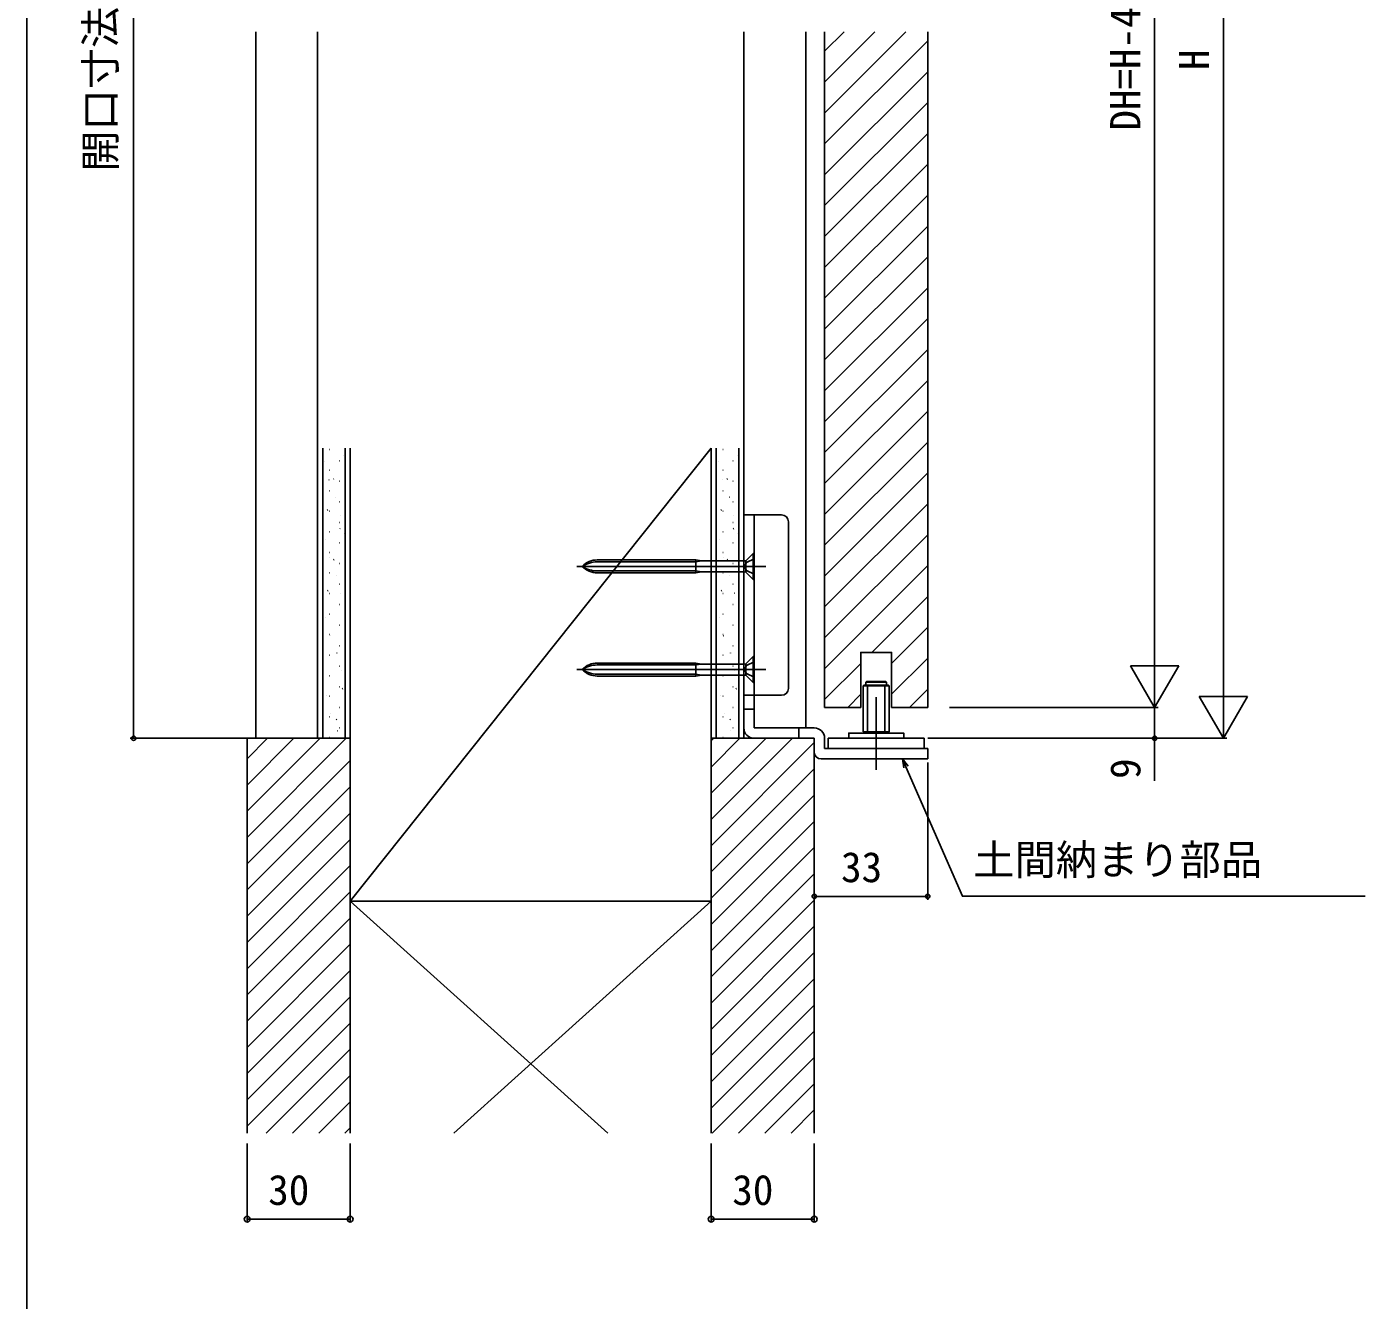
# Model space of a CAD drawing. Units: millimetres, scale not verified. Extents: x -525 to 525, y -783 to 780.
# Drawn here: x -525 to -135.6, y -17.4 to 353.1 of the extents above; entities that cross this region are included whole.
import ezdxf
from ezdxf.enums import TextEntityAlignment as Align

# ---------------------------------------------------------------- set-up
doc = ezdxf.new("R2010")
doc.units = ezdxf.units.MM
doc.header["$LTSCALE"] = 4
for name, color, linetype in [('0-3_YKK_12', 2, 'Continuous'), ('0-4_YKK_13', 4, 'Continuous'), ('0-5_YKK_D', 6, 'Continuous'), ('0-6_YKK_ZWAK', 7, 'Continuous'), ('0-7_YSS_K', 3, 'Continuous')]:
    doc.layers.add(name, color=color, linetype=linetype)
doc.styles.add('ＭＳ ゴシック', font='')
doc.styles.get('ＭＳ ゴシック').set_extended_font_data('MS Gothic')

msp = doc.modelspace()

# ---------------------------------------------------------------- linework, layer by layer
at = {"layer": '0-3_YKK_12'}
for p, q in [((-458.407, 351.619), (-458.407, 146.119)), ((-298.407, 351.619), (-298.407, 149.119)), ((-292.907, 155.121), (-292.907, 351.619)), ((-292.907, 345.977), (-287.266, 351.619)), ((-292.907, 336.997), (-278.285, 351.619)), ((-292.907, 328.017), (-269.305, 351.619)), ((-262.907, 155.121), (-262.907, 351.619)), ((-292.907, 319.036), (-262.907, 349.036)), ((-292.907, 310.056), (-262.907, 340.056)), ((-292.907, 301.076), (-262.907, 331.076)), ((-292.907, 292.096), (-262.907, 322.096)), ((-292.907, 283.115), (-262.907, 313.115)), ((-292.907, 274.135), (-262.907, 304.135)), ((-292.907, 265.155), (-262.907, 295.155)), ((-292.907, 256.174), (-262.907, 286.174)), ((-292.907, 247.194), (-262.907, 277.194)), ((-292.907, 238.214), (-262.907, 268.214)), ((-292.907, 229.234), (-262.907, 259.234)), ((-292.907, 220.253), (-262.907, 250.253)), ((-292.907, 211.273), (-262.907, 241.273)), ((-292.907, 202.293), (-262.907, 232.293)), ((-292.907, 193.313), (-262.907, 223.313)), ((-292.907, 184.332), (-262.907, 214.332)), ((-292.907, 175.352), (-262.907, 205.352)), ((-292.907, 166.372), (-262.907, 196.372)), ((-279.178, 171.121), (-262.907, 187.392)), ((-273.407, 167.911), (-262.907, 178.411)), ((-292.907, 157.392), (-282.407, 167.892)), ((-273.407, 158.931), (-262.907, 169.431)), ((-268.238, 155.121), (-262.907, 160.451)), ((-286.198, 155.121), (-282.407, 158.911)), ((-277.907, 158.044), (-277.907, 137.287)), ((-282.407, 155.121), (-292.907, 155.121)), ((-262.907, 155.121), (-273.407, 155.121)), ((-277.907, 146.32), (-277.907, 136.9))]:
    msp.add_line(p, q, dxfattribs=at)
msp.add_lwpolyline([(-273.407, 155.121), (-273.407, 171.121), (-282.407, 171.121), (-282.407, 155.121)], dxfattribs=at)
at = {"layer": '0-4_YKK_13'}
for p, q in [((-305.407, 211.119), (-316.407, 211.119)), ((-316.407, 149.119), (-316.407, 211.119)), ((-313.407, 211.119), (-313.407, 158.619)), ((-303.407, 209.119), (-303.407, 160.619)), ((-315.611, 197.966), (-313.657, 199.919)), ((-313.407, 199.919), (-313.657, 199.919)), ((-313.657, 192.319), (-313.657, 199.919)), ((-365.006, 196.119), (-309.971, 196.119)), ((-359.027, 198.019), (-330.407, 198.019)), ((-359.027, 197.444), (-330.407, 197.444)), ((-359.027, 194.794), (-330.407, 194.794)), ((-330.407, 194.219), (-330.407, 198.019)), ((-328.807, 194.506), (-330.407, 194.794)), ((-316.176, 197.731), (-328.807, 197.731)), ((-315.624, 197.264), (-316.233, 196.119)), ((-315.624, 194.974), (-316.233, 196.119)), ((-315.845, 197.731), (-315.845, 194.506)), ((-315.624, 197.264), (-313.407, 198.369)), ((-315.624, 194.974), (-313.407, 193.869)), ((-359.027, 194.219), (-330.407, 194.219)), ((-328.807, 194.506), (-330.407, 194.219)), ((-316.176, 194.506), (-328.807, 194.506)), ((-315.611, 194.272), (-313.657, 192.319)), ((-359.027, 168.019), (-330.407, 168.019)), ((-359.027, 167.444), (-330.407, 167.444)), ((-330.407, 164.219), (-330.407, 168.019)), ((-316.176, 167.731), (-328.807, 167.731)), ((-315.845, 167.731), (-315.845, 164.506)), ((-315.624, 167.264), (-313.407, 168.369)), ((-315.611, 167.966), (-313.657, 169.919)), ((-313.407, 169.919), (-313.657, 169.919)), ((-313.657, 162.319), (-313.657, 169.919)), ((-365.006, 166.119), (-309.971, 166.119)), ((-359.027, 164.794), (-330.407, 164.794)), ((-359.027, 164.219), (-330.407, 164.219)), ((-328.807, 164.506), (-330.407, 164.794)), ((-328.807, 164.506), (-330.407, 164.219)), ((-316.176, 164.506), (-328.807, 164.506)), ((-315.624, 167.264), (-316.233, 166.119)), ((-315.624, 164.974), (-316.233, 166.119)), ((-315.624, 164.974), (-313.407, 163.869)), ((-315.611, 164.272), (-313.657, 162.319)), ((-281.657, 161.419), (-281.457, 161.619)), ((-274.357, 161.619), (-281.457, 161.619)), ((-280.907, 162.419), (-280.707, 162.619)), ((-280.907, 162.419), (-280.907, 161.619)), ((-280.907, 162.419), (-274.907, 162.419)), ((-280.707, 162.619), (-275.107, 162.619)), ((-280.407, 161.619), (-280.407, 147.619)), ((-275.407, 161.619), (-275.407, 147.619)), ((-274.907, 162.419), (-275.107, 162.619)), ((-274.907, 162.419), (-274.907, 161.619)), ((-274.157, 161.419), (-274.357, 161.619)), ((-274.157, 161.419), (-274.157, 148.019)), ((-305.407, 158.619), (-316.407, 158.619)), ((-313.407, 149.119), (-313.407, 158.619)), ((-313.407, 154.619), (-316.407, 154.619)), ((-313.407, 149.119), (-295.907, 149.119)), ((-300.407, 149.119), (-300.407, 146.119)), ((-274.157, 148.019), (-281.657, 148.019)), ((-274.357, 147.819), (-274.157, 148.019)), ((-313.407, 146.119), (-295.907, 146.119)), ((-295.907, 146.119), (-295.907, 142.119)), ((-292.907, 146.119), (-292.907, 143.119)), ((-263.907, 146.119), (-291.907, 146.119)), ((-291.907, 146.119), (-291.907, 143.119)), ((-274.357, 147.819), (-281.457, 147.819)), ((-263.907, 146.119), (-263.907, 143.119)), ((-292.907, 143.119), (-262.907, 143.119)), ((-263.907, 143.119), (-291.907, 143.119)), ((-262.907, 143.119), (-262.907, 140.119)), ((-293.907, 140.119), (-262.907, 140.119))]:
    msp.add_line(p, q, dxfattribs=at)
for points in [[(-313.657, 192.319), (-313.407, 192.319), (-313.407, 199.919)], [(-330.407, 197.444), (-328.807, 197.731), (-330.407, 198.019)], [(-330.407, 167.444), (-328.807, 167.731), (-330.407, 168.019)], [(-313.657, 162.319), (-313.407, 162.319), (-313.407, 169.919)], [(-274.157, 161.419), (-281.657, 161.419), (-281.657, 148.019)]]:
    msp.add_lwpolyline(points, dxfattribs=at)
msp.add_lwpolyline([(-285.907, 146.119), (-269.907, 146.119), (-269.907, 147.619), (-285.907, 147.619)], close=True, dxfattribs=at)
for centre, radius, start, end in [((-305.407, 209.119), 2, 0, 90), ((-359.027, 192.019), 6, 90, 136.89533), ((-359.027, 189.54), 7.904, 90, 123.6577), ((-359.027, 200.219), 6, 223.10467, 270), ((-359.027, 202.698), 7.904, 236.3423, 270), ((-316.176, 198.531), 0.8, 270, 315), ((-316.176, 193.706), 0.8, 45, 90), ((-359.027, 162.019), 6, 90, 136.89533), ((-359.027, 159.54), 7.904, 90, 123.6577), ((-316.176, 168.531), 0.8, 270, 315), ((-359.027, 170.219), 6, 223.10467, 270), ((-359.027, 172.698), 7.904, 236.3423, 270), ((-316.176, 163.706), 0.8, 45, 90), ((-305.407, 160.619), 2, 270, 0), ((-313.407, 149.119), 3, 180, 270), ((-295.907, 146.119), 3, 360, 90), ((-293.907, 142.119), 2, 180, 270)]:
    msp.add_arc(centre, radius, start, end, dxfattribs=at)
at = {"layer": '0-5_YKK_D'}
for p, q in [((-493.907, 546.124), (-493.907, 146.119)), ((-196.907, 537.119), (-196.907, 169.121)), ((-176.907, 532.119), (-176.907, 160.119)), ((-196.907, 155.121), (-196.907, 179.369)), ((-176.907, 146.119), (-176.907, 170.368)), ((-196.907, 155.121), (-203.907, 167.245)), ((-189.907, 167.245), (-203.907, 167.245)), ((-196.907, 155.121), (-189.907, 167.245)), ((-176.907, 146.119), (-183.907, 158.243)), ((-169.907, 158.243), (-183.907, 158.243)), ((-176.907, 146.119), (-169.907, 158.243)), ((-256.549, 155.121), (-195.907, 155.121)), ((-256.549, 155.121), (-195.907, 155.121)), ((-455.907, 146.119), (-494.907, 146.119)), ((-262.907, 146.119), (-175.907, 146.119)), ((-262.907, 146.119), (-195.907, 146.119)), ((-262.907, 139.119), (-262.907, 99.119)), ((-295.907, 118.667), (-295.907, 99.119)), ((-295.907, 100.119), (-262.907, 100.119)), ((-460.907, 28.215), (-460.907, 5.215)), ((-430.907, 28.215), (-430.907, 5.215)), ((-325.907, 28.215), (-325.907, 5.215)), ((-295.907, 28.215), (-295.907, 5.215)), ((-430.907, 6.215), (-460.907, 6.215)), ((-325.907, 6.215), (-295.907, 6.215))]:
    msp.add_line(p, q, dxfattribs=at)
for points in [[(-196.907, 155.121), (-196.907, 146.119), (-196.907, 133.751)], [(-269.874, 137.508), (-270.268, 140.119), (-268.621, 138.055)], [(-270.268, 140.119), (-269.247, 137.782), (-252.826, 100.183), (-135.639, 100.183)]]:
    msp.add_lwpolyline(points, dxfattribs=at)
for centre, radius in [((-493.907, 146.119), 0.637), ((-196.907, 146.119), 0.637), ((-295.907, 100.119), 0.637), ((-262.907, 100.119), 0.637), ((-460.907, 6.215), 0.85), ((-430.907, 6.215), 0.85), ((-325.907, 6.215), 0.85), ((-295.907, 6.215), 0.85)]:
    msp.add_circle(centre, radius, dxfattribs=at)
at = {"layer": '0-6_YKK_ZWAK'}
msp.add_line((-525, 746.6), (-525, -783.4), dxfattribs=at)
at = {"layer": '0-7_YSS_K'}
for p, q in [((-440.407, 351.619), (-440.407, 146.119)), ((-316.407, 351.619), (-316.407, 146.119)), ((-440.407, 230.489), (-440.407, 146.119)), ((-438.907, 146.119), (-438.907, 230.489)), ((-436.991, 230.115), (-436.891, 230.115)), ((-432.407, 230.489), (-432.407, 146.119)), ((-430.907, 98.768), (-325.907, 230.489)), ((-325.907, 230.489), (-325.907, 146.119)), ((-324.407, 146.119), (-324.407, 230.489)), ((-322.491, 230.115), (-322.391, 230.115)), ((-317.907, 230.489), (-317.907, 146.119)), ((-438.279, 226.521), (-438.261, 226.528)), ((-434.141, 226.885), (-434.041, 226.885)), ((-432.793, 228.464), (-432.774, 228.471)), ((-323.779, 226.521), (-323.761, 226.528)), ((-319.641, 226.885), (-319.541, 226.885)), ((-318.293, 228.464), (-318.274, 228.471)), ((-436.991, 224.135), (-436.891, 224.135)), ((-322.491, 224.135), (-322.391, 224.135)), ((-437.082, 221.263), (-437.063, 221.27)), ((-436.991, 218.155), (-436.891, 218.155)), ((-435.807, 221.494), (-435.641, 221.605)), ((-434.141, 220.905), (-434.041, 220.905)), ((-322.582, 221.263), (-322.563, 221.27)), ((-322.491, 218.155), (-322.391, 218.155)), ((-321.307, 221.494), (-321.141, 221.605)), ((-319.641, 220.905), (-319.541, 220.905)), ((-435.13, 216.273), (-435.111, 216.279)), ((-434.141, 214.925), (-434.041, 214.925)), ((-320.63, 216.273), (-320.611, 216.279)), ((-319.641, 214.925), (-319.541, 214.925)), ((-437.576, 212.488), (-437.41, 212.598)), ((-436.991, 212.175), (-436.891, 212.175)), ((-433.838, 211.048), (-433.819, 211.055)), ((-323.076, 212.488), (-322.91, 212.598)), ((-322.491, 212.175), (-322.391, 212.175)), ((-319.338, 211.048), (-319.319, 211.055)), ((-434.141, 208.945), (-434.041, 208.945)), ((-433.967, 207.042), (-433.8, 207.152)), ((-319.641, 208.945), (-319.541, 208.945)), ((-319.467, 207.042), (-319.3, 207.152)), ((-438.126, 203.848), (-438.107, 203.855)), ((-436.991, 206.195), (-436.891, 206.195)), ((-434.141, 202.965), (-434.041, 202.965)), ((-432.64, 205.791), (-432.621, 205.797)), ((-323.626, 203.848), (-323.607, 203.855)), ((-322.491, 206.195), (-322.391, 206.195)), ((-319.641, 202.965), (-319.541, 202.965)), ((-318.14, 205.791), (-318.121, 205.797)), ((-436.991, 200.215), (-436.891, 200.215)), ((-436.928, 198.59), (-436.909, 198.597)), ((-322.491, 200.215), (-322.391, 200.215)), ((-322.428, 198.59), (-322.409, 198.597)), ((-435.735, 198.035), (-435.569, 198.146)), ((-434.141, 196.985), (-434.041, 196.985)), ((-321.235, 198.035), (-321.069, 198.146)), ((-319.641, 196.985), (-319.541, 196.985)), ((-436.991, 194.235), (-436.891, 194.235)), ((-434.976, 193.599), (-434.958, 193.606)), ((-434.141, 191.005), (-434.041, 191.005)), ((-322.491, 194.235), (-322.391, 194.235)), ((-320.476, 193.599), (-320.458, 193.606)), ((-319.641, 191.005), (-319.541, 191.005)), ((-437.504, 189.029), (-437.338, 189.139)), ((-436.991, 188.255), (-436.891, 188.255)), ((-433.684, 188.375), (-433.666, 188.382)), ((-323.004, 189.029), (-322.838, 189.139)), ((-322.491, 188.255), (-322.391, 188.255)), ((-319.184, 188.375), (-319.166, 188.382)), ((-434.141, 185.025), (-434.041, 185.025)), ((-432.487, 183.117), (-432.468, 183.124)), ((-319.641, 185.025), (-319.541, 185.025)), ((-317.987, 183.117), (-317.968, 183.124)), ((-437.973, 181.175), (-437.954, 181.181)), ((-436.991, 182.275), (-436.891, 182.275)), ((-323.473, 181.175), (-323.454, 181.181)), ((-322.491, 182.275), (-322.391, 182.275)), ((-436.991, 176.295), (-436.891, 176.295)), ((-436.775, 175.917), (-436.756, 175.923)), ((-434.141, 179.045), (-434.041, 179.045)), ((-322.491, 176.295), (-322.391, 176.295)), ((-322.275, 175.917), (-322.256, 175.923)), ((-319.641, 179.045), (-319.541, 179.045)), ((-434.141, 173.065), (-434.041, 173.065)), ((-319.641, 173.065), (-319.541, 173.065)), ((-436.991, 170.315), (-436.891, 170.315)), ((-434.823, 170.926), (-434.804, 170.933)), ((-322.491, 170.315), (-322.391, 170.315)), ((-320.323, 170.926), (-320.304, 170.933)), ((-436.991, 164.335), (-436.891, 164.335)), ((-434.141, 167.085), (-434.041, 167.085)), ((-433.531, 165.702), (-433.512, 165.708)), ((-322.491, 164.335), (-322.391, 164.335)), ((-319.641, 167.085), (-319.541, 167.085)), ((-319.031, 165.702), (-319.012, 165.708)), ((-434.141, 161.105), (-434.041, 161.105)), ((-433.206, 160.532), (-433.039, 160.642)), ((-319.641, 161.105), (-319.541, 161.105)), ((-318.706, 160.532), (-318.539, 160.642)), ((-437.819, 158.501), (-437.801, 158.508)), ((-436.991, 158.355), (-436.891, 158.355)), ((-323.319, 158.501), (-323.301, 158.508)), ((-322.491, 158.355), (-322.391, 158.355)), ((-436.991, 152.375), (-436.891, 152.375)), ((-436.622, 153.243), (-436.603, 153.25)), ((-434.141, 155.125), (-434.041, 155.125)), ((-322.491, 152.375), (-322.391, 152.375)), ((-322.122, 153.243), (-322.103, 153.25)), ((-319.641, 155.125), (-319.541, 155.125)), ((-434.974, 151.525), (-434.808, 151.636)), ((-434.67, 148.253), (-434.651, 148.259)), ((-434.141, 149.145), (-434.041, 149.145)), ((-320.474, 151.525), (-320.308, 151.636)), ((-320.17, 148.253), (-320.151, 148.259)), ((-319.641, 149.145), (-319.541, 149.145)), ((-460.907, 146.119), (-430.907, 146.119)), ((-460.907, 146.119), (-460.907, 31.215)), ((-460.907, 140.152), (-454.941, 146.119)), ((-460.907, 132.519), (-447.307, 146.119)), ((-460.907, 124.885), (-439.674, 146.119)), ((-460.907, 117.252), (-432.041, 146.119)), ((-436.991, 146.395), (-436.891, 146.395)), ((-430.907, 146.119), (-430.907, 63.566)), ((-430.907, 146.119), (-430.907, 31.215)), ((-325.907, 146.119), (-295.907, 146.119)), ((-325.907, 146.119), (-325.907, 31.215)), ((-325.907, 145.387), (-325.176, 146.119)), ((-325.907, 137.754), (-317.543, 146.119)), ((-325.907, 130.121), (-309.909, 146.119)), ((-325.907, 122.488), (-302.276, 146.119)), ((-325.907, 114.854), (-295.907, 144.854)), ((-322.491, 146.395), (-322.391, 146.395)), ((-295.907, 146.119), (-295.907, 31.215)), ((-460.907, 109.619), (-430.907, 139.619)), ((-325.907, 107.221), (-295.907, 137.221)), ((-460.907, 101.986), (-430.907, 131.986)), ((-325.907, 99.588), (-295.907, 129.588)), ((-460.907, 94.353), (-430.907, 124.353)), ((-325.907, 91.955), (-295.907, 121.955)), ((-460.907, 86.719), (-430.907, 116.719)), ((-325.907, 84.321), (-295.907, 114.321)), ((-460.907, 79.086), (-430.907, 109.086)), ((-325.907, 76.688), (-295.907, 106.688)), ((-460.907, 71.453), (-430.907, 101.453)), ((-325.907, 98.768), (-430.907, 98.768)), ((-430.907, 98.768), (-356.009, 31.215)), ((-400.806, 31.215), (-325.907, 98.768)), ((-325.907, 69.055), (-295.907, 99.055)), ((-460.907, 63.82), (-430.907, 93.82)), ((-325.907, 61.422), (-295.907, 91.422)), ((-460.907, 56.186), (-430.907, 86.186)), ((-325.907, 53.789), (-295.907, 83.789)), ((-460.907, 48.553), (-430.907, 78.553)), ((-325.907, 46.155), (-295.907, 76.155)), ((-460.907, 40.92), (-430.907, 70.92)), ((-325.907, 38.522), (-295.907, 68.522)), ((-460.907, 33.287), (-430.907, 63.287)), ((-325.581, 31.215), (-295.907, 60.889)), ((-455.346, 31.215), (-430.907, 55.654)), ((-317.948, 31.215), (-295.907, 53.256)), ((-447.713, 31.215), (-430.907, 48.02)), ((-310.315, 31.215), (-295.907, 45.622)), ((-440.08, 31.215), (-430.907, 40.387)), ((-302.682, 31.215), (-295.907, 37.989)), ((-432.446, 31.215), (-430.907, 32.754))]:
    msp.add_line(p, q, dxfattribs=at)
for points in [[(-430.907, 230.297), (-430.907, 146.119), (-430.907, 230.489)], [(-316.407, 230.297), (-316.407, 146.119), (-316.407, 230.489)]]:
    msp.add_lwpolyline(points, dxfattribs=at)

# ---------------------------------------------------------------- texts
at = {"layer": '0-5_YKK_D', "style": 'ＭＳ ゴシック'}
for s, p in [('開口寸法', (-496.544, 310.939)), ('DH=H-4', (-198.407, 322.881)), ('H', (-178.407, 340.528)), ('9', (-198.407, 134.296))]:
    msp.add_text(s, height=8.798, rotation=90, dxfattribs=at).set_placement(p, align=Align.BOTTOM_LEFT)
for s, p in [('33', (-288.135, 101.619)), ('土間納まり部品', (-249.639, 103.751)), ('30', (-454.771, 7.715)), ('30', (-319.771, 7.715))]:
    msp.add_text(s, height=8.798, dxfattribs=at).set_placement(p, align=Align.BOTTOM_LEFT)

doc.saveas('drawing.dxf')
